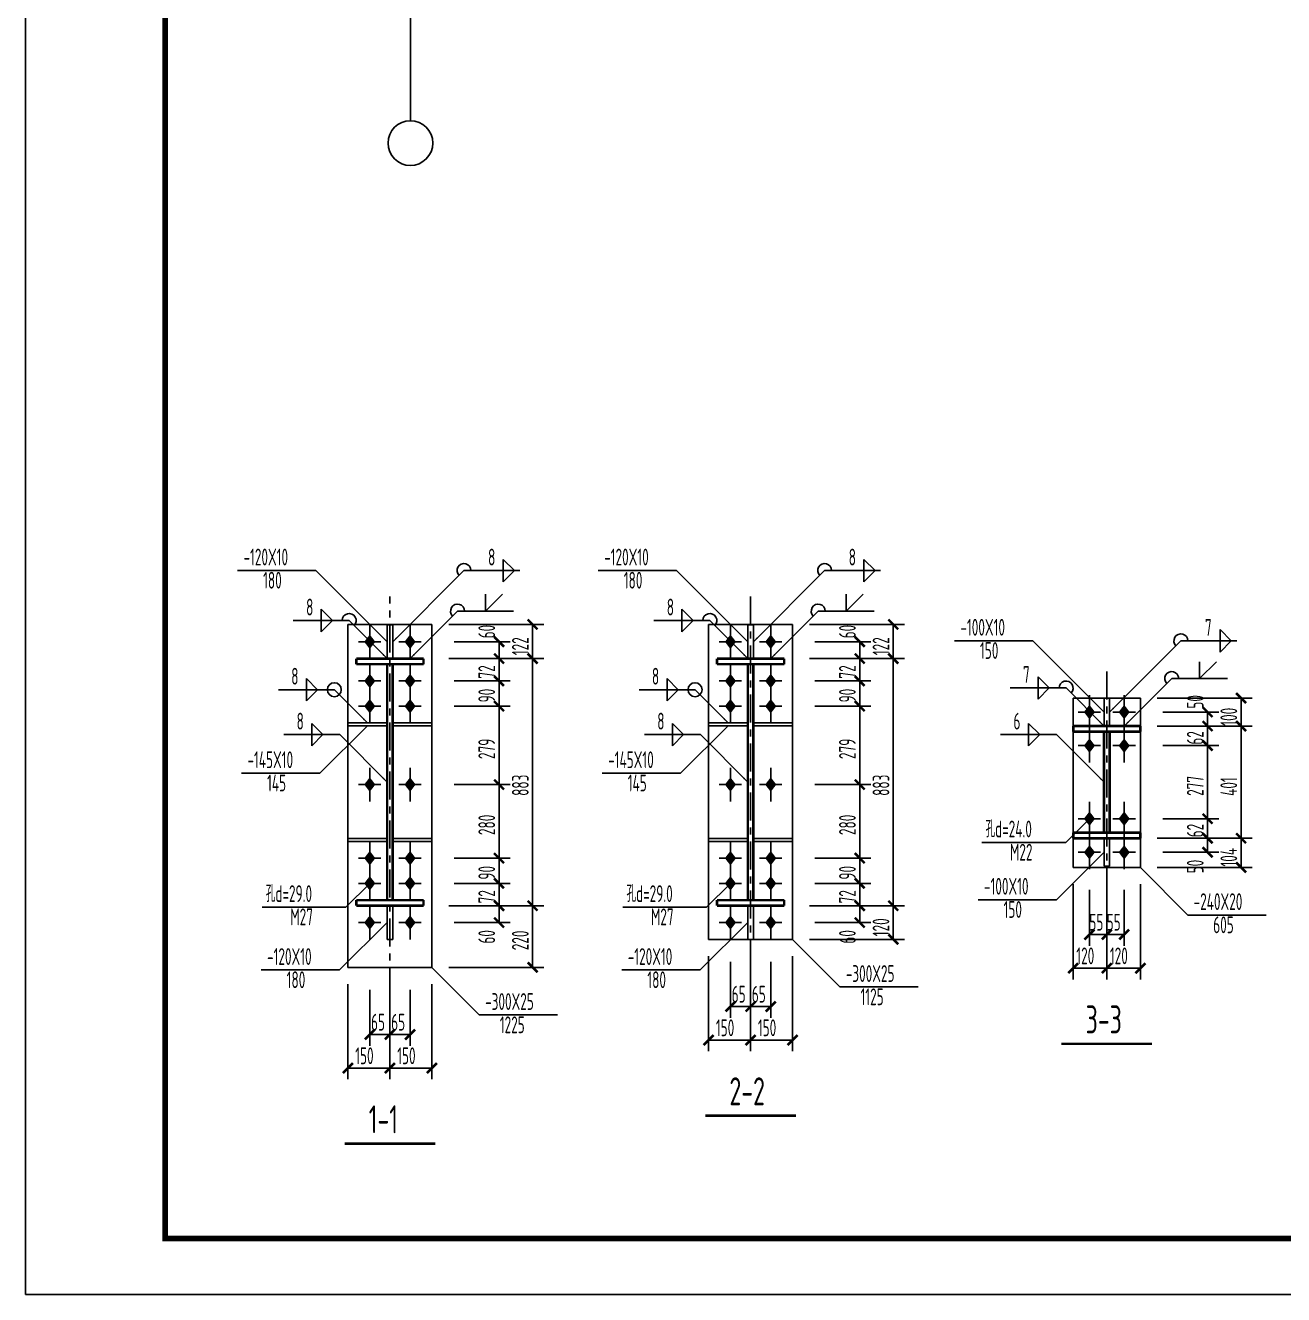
# Model space of a CAD drawing. Extents: x 9539573 to 9710259, y 1656270 to 2510207.
# Drawn here: x 9598809 to 9621293, y 1656270 to 1678941 of the extents above; entities that cross this region are included whole.
import ezdxf

# ---------------------------------------------------------------- set-up
doc = ezdxf.new("R2010")
doc.units = 0
doc.header["$LTSCALE"] = 1000
doc.header["$MEASUREMENT"] = 0
doc.linetypes.add('6', pattern=[8.75, 5, -1.25, 1.25, -1.25])
for name, color, linetype in [('10', 7, 'CONTINUOUS'), ('20', 2, 'CONTINUOUS'), ('PUB_DIM', 3, 'CONTINUOUS'), ('PUB_TITLE', 4, 'CONTINUOUS'), ('尺寸标注', 86, 'CONTINUOUS'), ('焊缝标注', 6, 'CONTINUOUS'), ('螺栓孔标注', 6, 'CONTINUOUS'), ('钢板标注', 6, 'CONTINUOUS')]:
    doc.layers.add(name, color=color, linetype=linetype)
doc.styles.add('TSSD_REIN', font='atssdeng.shx', dxfattribs={"width": 0.7, "bigfont": 'atssdchn.shx'})

msp = doc.modelspace()

# ---------------------------------------------------------------- linework, layer by layer
at = {"layer": '10', "color": 7, "linetype": '6', "ltscale": 0.1}
for p, q in [((9605323.4, 1661616.1), (9605323.4, 1668741.1)), ((9611768.1, 1662116.1), (9611768.1, 1668741.1)), ((9618133.4, 1663401.1), (9618133.4, 1667426.1))]:
    msp.add_line(p, q, dxfattribs=at)
at = {"layer": '10', "color": 253, "ltscale": 0.1}
for p, q in [((9604963.4, 1668231.1), (9604963.4, 1667631.1)), ((9605683.4, 1668231.1), (9605683.4, 1667631.1)), ((9611408.1, 1668231.1), (9611408.1, 1667631.1)), ((9612128.1, 1668231.1), (9612128.1, 1667631.1)), ((9605163.4, 1667931.1), (9604763.4, 1667931.1)), ((9605883.4, 1667931.1), (9605483.4, 1667931.1)), ((9611608.1, 1667931.1), (9611208.1, 1667931.1)), ((9612328.1, 1667931.1), (9611928.1, 1667931.1)), ((9604963.4, 1667531.1), (9604963.4, 1666931.1)), ((9605683.4, 1667531.1), (9605683.4, 1666931.1)), ((9611408.1, 1667531.1), (9611408.1, 1666931.1)), ((9612128.1, 1667531.1), (9612128.1, 1666931.1)), ((9605163.4, 1667231.1), (9604763.4, 1667231.1)), ((9605883.4, 1667231.1), (9605483.4, 1667231.1)), ((9611608.1, 1667231.1), (9611208.1, 1667231.1)), ((9612328.1, 1667231.1), (9611928.1, 1667231.1)), ((9604963.4, 1667081.1), (9604963.4, 1666481.1)), ((9605683.4, 1667081.1), (9605683.4, 1666481.1)), ((9611408.1, 1667081.1), (9611408.1, 1666481.1)), ((9612128.1, 1667081.1), (9612128.1, 1666481.1)), ((9605163.4, 1666781.1), (9604763.4, 1666781.1)), ((9605883.4, 1666781.1), (9605483.4, 1666781.1)), ((9611608.1, 1666781.1), (9611208.1, 1666781.1)), ((9612328.1, 1666781.1), (9611928.1, 1666781.1)), ((9617823.4, 1666976.1), (9617823.4, 1666376.1)), ((9618443.4, 1666976.1), (9618443.4, 1666376.1)), ((9618023.4, 1666676.1), (9617623.4, 1666676.1)), ((9618643.4, 1666676.1), (9618243.4, 1666676.1)), ((9617823.4, 1666376.1), (9617823.4, 1665776.1)), ((9618443.4, 1666376.1), (9618443.4, 1665776.1)), ((9618023.4, 1666076.1), (9617623.4, 1666076.1)), ((9618643.4, 1666076.1), (9618243.4, 1666076.1)), ((9604963.4, 1665681.1), (9604963.4, 1665081.1)), ((9605683.4, 1665681.1), (9605683.4, 1665081.1)), ((9611408.1, 1665681.1), (9611408.1, 1665081.1)), ((9612128.1, 1665681.1), (9612128.1, 1665081.1)), ((9605163.4, 1665381.1), (9604763.4, 1665381.1)), ((9605883.4, 1665381.1), (9605483.4, 1665381.1)), ((9611608.1, 1665381.1), (9611208.1, 1665381.1)), ((9612328.1, 1665381.1), (9611928.1, 1665381.1)), ((9617823.4, 1665071.1), (9617823.4, 1664471.1)), ((9618443.4, 1665071.1), (9618443.4, 1664471.1)), ((9618023.4, 1664771.1), (9617623.4, 1664771.1)), ((9618643.4, 1664771.1), (9618243.4, 1664771.1)), ((9604963.4, 1664366.1), (9604963.4, 1663766.1)), ((9605683.4, 1664366.1), (9605683.4, 1663766.1)), ((9611408.1, 1664366.1), (9611408.1, 1663766.1)), ((9612128.1, 1664366.1), (9612128.1, 1663766.1)), ((9617823.4, 1664471.1), (9617823.4, 1663871.1)), ((9618443.4, 1664471.1), (9618443.4, 1663871.1)), ((9605163.4, 1664066.1), (9604763.4, 1664066.1)), ((9605883.4, 1664066.1), (9605483.4, 1664066.1)), ((9611608.1, 1664066.1), (9611208.1, 1664066.1)), ((9612328.1, 1664066.1), (9611928.1, 1664066.1)), ((9618023.4, 1664171.1), (9617623.4, 1664171.1)), ((9618643.4, 1664171.1), (9618243.4, 1664171.1)), ((9604963.4, 1663916.1), (9604963.4, 1663316.1)), ((9605683.4, 1663916.1), (9605683.4, 1663316.1)), ((9611408.1, 1663916.1), (9611408.1, 1663316.1)), ((9612128.1, 1663916.1), (9612128.1, 1663316.1)), ((9605163.4, 1663616.1), (9604763.4, 1663616.1)), ((9605883.4, 1663616.1), (9605483.4, 1663616.1)), ((9611608.1, 1663616.1), (9611208.1, 1663616.1)), ((9612328.1, 1663616.1), (9611928.1, 1663616.1)), ((9604963.4, 1663216.1), (9604963.4, 1662616.1)), ((9605683.4, 1663216.1), (9605683.4, 1662616.1)), ((9611408.1, 1663216.1), (9611408.1, 1662616.1)), ((9612128.1, 1663216.1), (9612128.1, 1662616.1)), ((9605163.4, 1662916.1), (9604763.4, 1662916.1)), ((9605883.4, 1662916.1), (9605483.4, 1662916.1)), ((9611608.1, 1662916.1), (9611208.1, 1662916.1)), ((9612328.1, 1662916.1), (9611928.1, 1662916.1))]:
    msp.add_line(p, q, dxfattribs=at)
at = {"layer": '10', "color": 3, "ltscale": 0.1, "const_width": 45}
for points in [[(9605923.4, 1667631.1), (9604723.4, 1667631.1)], [(9604723.4, 1667631.1), (9604723.4, 1667531.1)], [(9604723.4, 1667531.1), (9605923.4, 1667531.1)], [(9605273.4, 1663316.1), (9605273.4, 1667531.1)], [(9605373.4, 1663316.1), (9605373.4, 1667531.1)], [(9605923.4, 1667531.1), (9605923.4, 1667631.1)], [(9612368.1, 1667631.1), (9611168.1, 1667631.1)], [(9611168.1, 1667631.1), (9611168.1, 1667531.1)], [(9611168.1, 1667531.1), (9612368.1, 1667531.1)], [(9611718.1, 1663316.1), (9611718.1, 1667531.1)], [(9611818.1, 1663316.1), (9611818.1, 1667531.1)], [(9612368.1, 1667531.1), (9612368.1, 1667631.1)], [(9618733.4, 1666426.1), (9617533.4, 1666426.1)], [(9617533.4, 1666426.1), (9617533.4, 1666326.1)], [(9617533.4, 1666326.1), (9618733.4, 1666326.1)], [(9618083.4, 1664521.1), (9618083.4, 1666326.1)], [(9618183.4, 1664521.1), (9618183.4, 1666326.1)], [(9618733.4, 1666326.1), (9618733.4, 1666426.1)], [(9618733.4, 1664521.1), (9617533.4, 1664521.1)], [(9617533.4, 1664521.1), (9617533.4, 1664421.1)], [(9618733.4, 1664421.1), (9618733.4, 1664521.1)], [(9617533.4, 1664421.1), (9618733.4, 1664421.1)], [(9605923.4, 1663316.1), (9604723.4, 1663316.1)], [(9604723.4, 1663316.1), (9604723.4, 1663216.1)], [(9604723.4, 1663216.1), (9605923.4, 1663216.1)], [(9605923.4, 1663216.1), (9605923.4, 1663316.1)], [(9612368.1, 1663316.1), (9611168.1, 1663316.1)], [(9611168.1, 1663316.1), (9611168.1, 1663216.1)], [(9611168.1, 1663216.1), (9612368.1, 1663216.1)], [(9612368.1, 1663216.1), (9612368.1, 1663316.1)]]:
    msp.add_lwpolyline(points, dxfattribs=at)
at = {"layer": '10', "ltscale": 0.1, "const_width": 45}
for points in [[(9617323.4, 1660751.1), (9618943.4, 1660751.1)], [(9610958.1, 1659466.1), (9612578.1, 1659466.1)], [(9604513.4, 1658966.1), (9606133.4, 1658966.1)]]:
    msp.add_lwpolyline(points, dxfattribs=at)
at = {"layer": '10', "ltscale": 0.1}
for points in [[(9604963.4, 1668061.1), (9604863.4, 1667931.1), (9605063.4, 1667931.1), (9604963.4, 1667801.1)], [(9605683.4, 1668061.1), (9605583.4, 1667931.1), (9605783.4, 1667931.1), (9605683.4, 1667801.1)], [(9611408.1, 1668061.1), (9611308.1, 1667931.1), (9611508.1, 1667931.1), (9611408.1, 1667801.1)], [(9612128.1, 1668061.1), (9612028.1, 1667931.1), (9612228.1, 1667931.1), (9612128.1, 1667801.1)], [(9604963.4, 1667361.1), (9604863.4, 1667231.1), (9605063.4, 1667231.1), (9604963.4, 1667101.1)], [(9605683.4, 1667361.1), (9605583.4, 1667231.1), (9605783.4, 1667231.1), (9605683.4, 1667101.1)], [(9611408.1, 1667361.1), (9611308.1, 1667231.1), (9611508.1, 1667231.1), (9611408.1, 1667101.1)], [(9612128.1, 1667361.1), (9612028.1, 1667231.1), (9612228.1, 1667231.1), (9612128.1, 1667101.1)], [(9604963.4, 1666911.1), (9604863.4, 1666781.1), (9605063.4, 1666781.1), (9604963.4, 1666651.1)], [(9605683.4, 1666911.1), (9605583.4, 1666781.1), (9605783.4, 1666781.1), (9605683.4, 1666651.1)], [(9611408.1, 1666911.1), (9611308.1, 1666781.1), (9611508.1, 1666781.1), (9611408.1, 1666651.1)], [(9612128.1, 1666911.1), (9612028.1, 1666781.1), (9612228.1, 1666781.1), (9612128.1, 1666651.1)], [(9617823.4, 1666806.1), (9617723.4, 1666676.1), (9617923.4, 1666676.1), (9617823.4, 1666546.1)], [(9618443.4, 1666806.1), (9618343.4, 1666676.1), (9618543.4, 1666676.1), (9618443.4, 1666546.1)], [(9617823.4, 1666206.1), (9617723.4, 1666076.1), (9617923.4, 1666076.1), (9617823.4, 1665946.1)], [(9618443.4, 1666206.1), (9618343.4, 1666076.1), (9618543.4, 1666076.1), (9618443.4, 1665946.1)], [(9604963.4, 1665511.1), (9604863.4, 1665381.1), (9605063.4, 1665381.1), (9604963.4, 1665251.1)], [(9605683.4, 1665511.1), (9605583.4, 1665381.1), (9605783.4, 1665381.1), (9605683.4, 1665251.1)], [(9611408.1, 1665511.1), (9611308.1, 1665381.1), (9611508.1, 1665381.1), (9611408.1, 1665251.1)], [(9612128.1, 1665511.1), (9612028.1, 1665381.1), (9612228.1, 1665381.1), (9612128.1, 1665251.1)], [(9617823.4, 1664901.1), (9617723.4, 1664771.1), (9617923.4, 1664771.1), (9617823.4, 1664641.1)], [(9618443.4, 1664901.1), (9618343.4, 1664771.1), (9618543.4, 1664771.1), (9618443.4, 1664641.1)], [(9617823.4, 1664301.1), (9617723.4, 1664171.1), (9617923.4, 1664171.1), (9617823.4, 1664041.1)], [(9618443.4, 1664301.1), (9618343.4, 1664171.1), (9618543.4, 1664171.1), (9618443.4, 1664041.1)], [(9604963.4, 1664196.1), (9604863.4, 1664066.1), (9605063.4, 1664066.1), (9604963.4, 1663936.1)], [(9605683.4, 1664196.1), (9605583.4, 1664066.1), (9605783.4, 1664066.1), (9605683.4, 1663936.1)], [(9611408.1, 1664196.1), (9611308.1, 1664066.1), (9611508.1, 1664066.1), (9611408.1, 1663936.1)], [(9612128.1, 1664196.1), (9612028.1, 1664066.1), (9612228.1, 1664066.1), (9612128.1, 1663936.1)], [(9604963.4, 1663746.1), (9604863.4, 1663616.1), (9605063.4, 1663616.1), (9604963.4, 1663486.1)], [(9605683.4, 1663746.1), (9605583.4, 1663616.1), (9605783.4, 1663616.1), (9605683.4, 1663486.1)], [(9611408.1, 1663746.1), (9611308.1, 1663616.1), (9611508.1, 1663616.1), (9611408.1, 1663486.1)], [(9612128.1, 1663746.1), (9612028.1, 1663616.1), (9612228.1, 1663616.1), (9612128.1, 1663486.1)], [(9604963.4, 1663046.1), (9604863.4, 1662916.1), (9605063.4, 1662916.1), (9604963.4, 1662786.1)], [(9605683.4, 1663046.1), (9605583.4, 1662916.1), (9605783.4, 1662916.1), (9605683.4, 1662786.1)], [(9611408.1, 1663046.1), (9611308.1, 1662916.1), (9611508.1, 1662916.1), (9611408.1, 1662786.1)], [(9612128.1, 1663046.1), (9612028.1, 1662916.1), (9612228.1, 1662916.1), (9612128.1, 1662786.1)]]:
    msp.add_solid(points, dxfattribs=at)
at = {"layer": '20'}
for points in [[(9606073.4, 1668241.1), (9604573.4, 1668241.1)], [(9604573.4, 1668241.1), (9604573.4, 1662116.1)], [(9605373.4, 1668231.1), (9605273.4, 1668231.1)], [(9605273.4, 1668231.1), (9605273.4, 1667631.1)], [(9605373.4, 1667631.1), (9605373.4, 1668231.1)], [(9606073.4, 1662116.1), (9606073.4, 1668241.1)], [(9612518.1, 1668241.1), (9611018.1, 1668241.1)], [(9611018.1, 1668241.1), (9611018.1, 1662616.1)], [(9611818.1, 1668231.1), (9611718.1, 1668231.1)], [(9611718.1, 1668231.1), (9611718.1, 1667631.1)], [(9611818.1, 1667631.1), (9611818.1, 1668231.1)], [(9612518.1, 1662616.1), (9612518.1, 1668241.1)], [(9605273.4, 1667631.1), (9605373.4, 1667631.1)], [(9611718.1, 1667631.1), (9611818.1, 1667631.1)], [(9618733.4, 1666926.1), (9617533.4, 1666926.1)], [(9617533.4, 1666926.1), (9617533.4, 1663901.1)], [(9618183.4, 1666926.1), (9618083.4, 1666926.1)], [(9618083.4, 1666926.1), (9618083.4, 1666426.1)], [(9618183.4, 1666426.1), (9618183.4, 1666926.1)], [(9618733.4, 1663901.1), (9618733.4, 1666926.1)], [(9605273.4, 1666481.1), (9604573.4, 1666481.1)], [(9604573.4, 1666481.1), (9604573.4, 1666431.1)], [(9604573.4, 1666431.1), (9605273.4, 1666431.1)], [(9605273.4, 1666431.1), (9605273.4, 1666481.1)], [(9605373.4, 1666481.1), (9606073.4, 1666481.1)], [(9605373.4, 1666431.1), (9605373.4, 1666481.1)], [(9606073.4, 1666431.1), (9605373.4, 1666431.1)], [(9606073.4, 1666481.1), (9606073.4, 1666431.1)], [(9611718.1, 1666481.1), (9611018.1, 1666481.1)], [(9611018.1, 1666481.1), (9611018.1, 1666431.1)], [(9611018.1, 1666431.1), (9611718.1, 1666431.1)], [(9611718.1, 1666431.1), (9611718.1, 1666481.1)], [(9611818.1, 1666481.1), (9612518.1, 1666481.1)], [(9611818.1, 1666431.1), (9611818.1, 1666481.1)], [(9612518.1, 1666431.1), (9611818.1, 1666431.1)], [(9612518.1, 1666481.1), (9612518.1, 1666431.1)], [(9618083.4, 1666426.1), (9618183.4, 1666426.1)], [(9604573.4, 1664366.1), (9604573.4, 1664416.1)], [(9604573.4, 1664416.1), (9605273.4, 1664416.1)], [(9605273.4, 1664366.1), (9604573.4, 1664366.1)], [(9605273.4, 1664416.1), (9605273.4, 1664366.1)], [(9606073.4, 1664416.1), (9605373.4, 1664416.1)], [(9605373.4, 1664416.1), (9605373.4, 1664366.1)], [(9605373.4, 1664366.1), (9606073.4, 1664366.1)], [(9606073.4, 1664366.1), (9606073.4, 1664416.1)], [(9611018.1, 1664366.1), (9611018.1, 1664416.1)], [(9611018.1, 1664416.1), (9611718.1, 1664416.1)], [(9611718.1, 1664366.1), (9611018.1, 1664366.1)], [(9611718.1, 1664416.1), (9611718.1, 1664366.1)], [(9612518.1, 1664416.1), (9611818.1, 1664416.1)], [(9611818.1, 1664416.1), (9611818.1, 1664366.1)], [(9611818.1, 1664366.1), (9612518.1, 1664366.1)], [(9612518.1, 1664366.1), (9612518.1, 1664416.1)], [(9618083.4, 1664421.1), (9618183.4, 1664421.1)], [(9618083.4, 1663921.1), (9618083.4, 1664421.1)], [(9618183.4, 1664421.1), (9618183.4, 1663921.1)], [(9617533.4, 1663901.1), (9618733.4, 1663901.1)], [(9618183.4, 1663921.1), (9618083.4, 1663921.1)], [(9605273.4, 1663216.1), (9605373.4, 1663216.1)], [(9605273.4, 1662616.1), (9605273.4, 1663216.1)], [(9605373.4, 1663216.1), (9605373.4, 1662616.1)], [(9611718.1, 1663216.1), (9611818.1, 1663216.1)], [(9611718.1, 1662616.1), (9611718.1, 1663216.1)], [(9611818.1, 1663216.1), (9611818.1, 1662616.1)], [(9605373.4, 1662616.1), (9605273.4, 1662616.1)], [(9611018.1, 1662616.1), (9612518.1, 1662616.1)], [(9611818.1, 1662616.1), (9611718.1, 1662616.1)], [(9604573.4, 1662116.1), (9606073.4, 1662116.1)]]:
    msp.add_lwpolyline(points, dxfattribs=at)
at = {"layer": 'PUB_DIM'}
msp.add_line((9605689.5, 1681869.4), (9605689.5, 1677239.1), dxfattribs=at)
msp.add_circle((9605689.5, 1676839.1), 400, dxfattribs=at)
at = {"layer": 'PUB_TITLE'}
msp.add_lwpolyline([(9598809.4, 1656270.4), (9682909.4, 1656270.4), (9682909.4, 1715670.4), (9598809.4, 1715670.4)], close=True, dxfattribs=at)
at = {"layer": 'PUB_TITLE', "const_width": 100}
msp.add_lwpolyline([(9601309.4, 1657270.4), (9681909.4, 1657270.4), (9681909.4, 1714670.4), (9601309.4, 1714670.4)], close=True, dxfattribs=at)
at = {"layer": '尺寸标注'}
for p, q in [((9606373.4, 1668241.1), (9608073.4, 1668241.1)), ((9607873.4, 1667631.1), (9607873.4, 1668241.1)), ((9612818.1, 1668241.1), (9614518.1, 1668241.1)), ((9614318.1, 1667631.1), (9614318.1, 1668241.1)), ((9606473.4, 1667931.1), (9607473.4, 1667931.1)), ((9607273.4, 1667631.1), (9607273.4, 1667931.1)), ((9612918.1, 1667931.1), (9613918.1, 1667931.1)), ((9613718.1, 1667631.1), (9613718.1, 1667931.1)), ((9606373.4, 1667631.1), (9608073.4, 1667631.1)), ((9606373.4, 1667631.1), (9608073.4, 1667631.1)), ((9606473.4, 1667631.1), (9607473.4, 1667631.1)), ((9606473.4, 1667631.1), (9607473.4, 1667631.1)), ((9607273.4, 1667231.1), (9607273.4, 1667631.1)), ((9607873.4, 1663216.1), (9607873.4, 1667631.1)), ((9612818.1, 1667631.1), (9614518.1, 1667631.1)), ((9612818.1, 1667631.1), (9614518.1, 1667631.1)), ((9612918.1, 1667631.1), (9613918.1, 1667631.1)), ((9612918.1, 1667631.1), (9613918.1, 1667631.1)), ((9613718.1, 1667231.1), (9613718.1, 1667631.1)), ((9614318.1, 1663216.1), (9614318.1, 1667631.1)), ((9606473.4, 1667231.1), (9607473.4, 1667231.1)), ((9606473.4, 1667231.1), (9607473.4, 1667231.1)), ((9607273.4, 1666781.1), (9607273.4, 1667231.1)), ((9612918.1, 1667231.1), (9613918.1, 1667231.1)), ((9612918.1, 1667231.1), (9613918.1, 1667231.1)), ((9613718.1, 1666781.1), (9613718.1, 1667231.1)), ((9606473.4, 1666781.1), (9607473.4, 1666781.1)), ((9606473.4, 1666781.1), (9607473.4, 1666781.1)), ((9607273.4, 1665381.1), (9607273.4, 1666781.1)), ((9612918.1, 1666781.1), (9613918.1, 1666781.1)), ((9612918.1, 1666781.1), (9613918.1, 1666781.1)), ((9613718.1, 1665381.1), (9613718.1, 1666781.1)), ((9619033.4, 1666926.1), (9620733.4, 1666926.1)), ((9620533.4, 1666426.1), (9620533.4, 1666926.1)), ((9619133.4, 1666676.1), (9620133.4, 1666676.1)), ((9619933.4, 1666426.1), (9619933.4, 1666676.1)), ((9619033.4, 1666426.1), (9620733.4, 1666426.1)), ((9619033.4, 1666426.1), (9620733.4, 1666426.1)), ((9619133.4, 1666426.1), (9620133.4, 1666426.1)), ((9619133.4, 1666426.1), (9620133.4, 1666426.1)), ((9619933.4, 1666076.1), (9619933.4, 1666426.1)), ((9620533.4, 1664421.1), (9620533.4, 1666426.1)), ((9619133.4, 1666076.1), (9620133.4, 1666076.1)), ((9619133.4, 1666076.1), (9620133.4, 1666076.1)), ((9619933.4, 1664771.1), (9619933.4, 1666076.1)), ((9606473.4, 1665381.1), (9607473.4, 1665381.1)), ((9606473.4, 1665381.1), (9607473.4, 1665381.1)), ((9607273.4, 1664066.1), (9607273.4, 1665381.1)), ((9612918.1, 1665381.1), (9613918.1, 1665381.1)), ((9612918.1, 1665381.1), (9613918.1, 1665381.1)), ((9613718.1, 1664066.1), (9613718.1, 1665381.1)), ((9619133.4, 1664771.1), (9620133.4, 1664771.1)), ((9619133.4, 1664771.1), (9620133.4, 1664771.1)), ((9619933.4, 1664421.1), (9619933.4, 1664771.1)), ((9619033.4, 1664421.1), (9620733.4, 1664421.1)), ((9619033.4, 1664421.1), (9620733.4, 1664421.1)), ((9619133.4, 1664421.1), (9620133.4, 1664421.1)), ((9619133.4, 1664421.1), (9620133.4, 1664421.1)), ((9619933.4, 1664171.1), (9619933.4, 1664421.1)), ((9620533.4, 1663901.1), (9620533.4, 1664421.1)), ((9606473.4, 1664066.1), (9607473.4, 1664066.1)), ((9606473.4, 1664066.1), (9607473.4, 1664066.1)), ((9607273.4, 1663616.1), (9607273.4, 1664066.1)), ((9612918.1, 1664066.1), (9613918.1, 1664066.1)), ((9612918.1, 1664066.1), (9613918.1, 1664066.1)), ((9613718.1, 1663616.1), (9613718.1, 1664066.1)), ((9619133.4, 1664171.1), (9620133.4, 1664171.1)), ((9619033.4, 1663901.1), (9620733.4, 1663901.1)), ((9606473.4, 1663616.1), (9607473.4, 1663616.1)), ((9606473.4, 1663616.1), (9607473.4, 1663616.1)), ((9607273.4, 1663216.1), (9607273.4, 1663616.1)), ((9612918.1, 1663616.1), (9613918.1, 1663616.1)), ((9612918.1, 1663616.1), (9613918.1, 1663616.1)), ((9613718.1, 1663216.1), (9613718.1, 1663616.1)), ((9617533.4, 1663601.1), (9617533.4, 1661901.1)), ((9618133.4, 1663601.1), (9618133.4, 1661901.1)), ((9618133.4, 1663601.1), (9618133.4, 1661901.1)), ((9618733.4, 1663601.1), (9618733.4, 1661901.1)), ((9617823.4, 1663501.1), (9617823.4, 1662501.1)), ((9618133.4, 1663501.1), (9618133.4, 1662501.1)), ((9618133.4, 1663501.1), (9618133.4, 1662501.1)), ((9618443.4, 1663501.1), (9618443.4, 1662501.1)), ((9606373.4, 1663216.1), (9608073.4, 1663216.1)), ((9606373.4, 1663216.1), (9608073.4, 1663216.1)), ((9606473.4, 1663216.1), (9607473.4, 1663216.1)), ((9606473.4, 1663216.1), (9607473.4, 1663216.1)), ((9607273.4, 1662916.1), (9607273.4, 1663216.1)), ((9607873.4, 1662116.1), (9607873.4, 1663216.1)), ((9612818.1, 1663216.1), (9614518.1, 1663216.1)), ((9612818.1, 1663216.1), (9614518.1, 1663216.1)), ((9612918.1, 1663216.1), (9613918.1, 1663216.1)), ((9612918.1, 1663216.1), (9613918.1, 1663216.1)), ((9613718.1, 1662916.1), (9613718.1, 1663216.1)), ((9614318.1, 1662616.1), (9614318.1, 1663216.1)), ((9606473.4, 1662916.1), (9607473.4, 1662916.1)), ((9612918.1, 1662916.1), (9613918.1, 1662916.1)), ((9617823.4, 1662701.1), (9618133.4, 1662701.1)), ((9618133.4, 1662701.1), (9618443.4, 1662701.1)), ((9612818.1, 1662616.1), (9614518.1, 1662616.1)), ((9611018.1, 1662316.1), (9611018.1, 1660616.1)), ((9611768.1, 1662316.1), (9611768.1, 1660616.1)), ((9611768.1, 1662316.1), (9611768.1, 1660616.1)), ((9612518.1, 1662316.1), (9612518.1, 1660616.1)), ((9606373.4, 1662116.1), (9608073.4, 1662116.1)), ((9611408.1, 1662216.1), (9611408.1, 1661216.1)), ((9611768.1, 1662216.1), (9611768.1, 1661216.1)), ((9611768.1, 1662216.1), (9611768.1, 1661216.1)), ((9612128.1, 1662216.1), (9612128.1, 1661216.1)), ((9617533.4, 1662101.1), (9618133.4, 1662101.1)), ((9618133.4, 1662101.1), (9618733.4, 1662101.1)), ((9604573.4, 1661816.1), (9604573.4, 1660116.1)), ((9605323.4, 1661816.1), (9605323.4, 1660116.1)), ((9605323.4, 1661816.1), (9605323.4, 1660116.1)), ((9606073.4, 1661816.1), (9606073.4, 1660116.1)), ((9604963.4, 1661716.1), (9604963.4, 1660716.1)), ((9605323.4, 1661716.1), (9605323.4, 1660716.1)), ((9605323.4, 1661716.1), (9605323.4, 1660716.1)), ((9605683.4, 1661716.1), (9605683.4, 1660716.1)), ((9611408.1, 1661416.1), (9611768.1, 1661416.1)), ((9611768.1, 1661416.1), (9612128.1, 1661416.1)), ((9604963.4, 1660916.1), (9605323.4, 1660916.1)), ((9605323.4, 1660916.1), (9605683.4, 1660916.1)), ((9611018.1, 1660816.1), (9611768.1, 1660816.1)), ((9611768.1, 1660816.1), (9612518.1, 1660816.1)), ((9604573.4, 1660316.1), (9605323.4, 1660316.1)), ((9605323.4, 1660316.1), (9606073.4, 1660316.1))]:
    msp.add_line(p, q, dxfattribs=at)
at = {"layer": '尺寸标注', "const_width": 45}
for points in [[(9607785, 1668329.5), (9607961.7, 1668152.7)], [(9614229.7, 1668329.5), (9614406.5, 1668152.7)], [(9607185, 1668019.5), (9607361.7, 1667842.7)], [(9613629.7, 1668019.5), (9613806.5, 1667842.7)], [(9607185, 1667719.5), (9607361.7, 1667542.7)], [(9607185, 1667719.5), (9607361.7, 1667542.7)], [(9607785, 1667719.5), (9607961.7, 1667542.7)], [(9607785, 1667719.5), (9607961.7, 1667542.7)], [(9613629.7, 1667719.5), (9613806.5, 1667542.7)], [(9613629.7, 1667719.5), (9613806.5, 1667542.7)], [(9614229.7, 1667719.5), (9614406.5, 1667542.7)], [(9614229.7, 1667719.5), (9614406.5, 1667542.7)], [(9607185, 1667319.5), (9607361.7, 1667142.7)], [(9607185, 1667319.5), (9607361.7, 1667142.7)], [(9613629.7, 1667319.5), (9613806.5, 1667142.7)], [(9613629.7, 1667319.5), (9613806.5, 1667142.7)], [(9620445.1, 1667014.5), (9620621.8, 1666837.7)], [(9607185, 1666869.5), (9607361.7, 1666692.7)], [(9607185, 1666869.5), (9607361.7, 1666692.7)], [(9613629.7, 1666869.5), (9613806.5, 1666692.7)], [(9613629.7, 1666869.5), (9613806.5, 1666692.7)], [(9619845.1, 1666764.5), (9620021.8, 1666587.7)], [(9619845.1, 1666514.5), (9620021.8, 1666337.7)], [(9619845.1, 1666514.5), (9620021.8, 1666337.7)], [(9620445.1, 1666514.5), (9620621.8, 1666337.7)], [(9620445.1, 1666514.5), (9620621.8, 1666337.7)], [(9619845.1, 1666164.5), (9620021.8, 1665987.7)], [(9619845.1, 1666164.5), (9620021.8, 1665987.7)], [(9607185, 1665469.5), (9607361.7, 1665292.7)], [(9607185, 1665469.5), (9607361.7, 1665292.7)], [(9613629.7, 1665469.5), (9613806.5, 1665292.7)], [(9613629.7, 1665469.5), (9613806.5, 1665292.7)], [(9619845.1, 1664859.5), (9620021.8, 1664682.7)], [(9619845.1, 1664859.5), (9620021.8, 1664682.7)], [(9619845.1, 1664509.5), (9620021.8, 1664332.7)], [(9619845.1, 1664509.5), (9620021.8, 1664332.7)], [(9620445.1, 1664509.5), (9620621.8, 1664332.7)], [(9620445.1, 1664509.5), (9620621.8, 1664332.7)], [(9619845.1, 1664259.5), (9620021.8, 1664082.7)], [(9607185, 1664154.5), (9607361.7, 1663977.7)], [(9607185, 1664154.5), (9607361.7, 1663977.7)], [(9613629.7, 1664154.5), (9613806.5, 1663977.7)], [(9613629.7, 1664154.5), (9613806.5, 1663977.7)], [(9620445.1, 1663989.5), (9620621.8, 1663812.7)], [(9607185, 1663704.5), (9607361.7, 1663527.7)], [(9607185, 1663704.5), (9607361.7, 1663527.7)], [(9613629.7, 1663704.5), (9613806.5, 1663527.7)], [(9613629.7, 1663704.5), (9613806.5, 1663527.7)], [(9607185, 1663304.5), (9607361.7, 1663127.7)], [(9607185, 1663304.5), (9607361.7, 1663127.7)], [(9607785, 1663304.5), (9607961.7, 1663127.7)], [(9607785, 1663304.5), (9607961.7, 1663127.7)], [(9613629.7, 1663304.5), (9613806.5, 1663127.7)], [(9613629.7, 1663304.5), (9613806.5, 1663127.7)], [(9614229.7, 1663304.5), (9614406.5, 1663127.7)], [(9614229.7, 1663304.5), (9614406.5, 1663127.7)], [(9607185, 1663004.5), (9607361.7, 1662827.7)], [(9613629.7, 1663004.5), (9613806.5, 1662827.7)], [(9614229.7, 1662704.5), (9614406.5, 1662527.7)], [(9617735.1, 1662612.7), (9617911.8, 1662789.5)], [(9618045.1, 1662612.7), (9618221.8, 1662789.5)], [(9618045.1, 1662612.7), (9618221.8, 1662789.5)], [(9618355.1, 1662612.7), (9618531.8, 1662789.5)], [(9607785, 1662204.5), (9607961.7, 1662027.7)], [(9617445.1, 1662012.7), (9617621.8, 1662189.5)], [(9618045.1, 1662012.7), (9618221.8, 1662189.5)], [(9618045.1, 1662012.7), (9618221.8, 1662189.5)], [(9618645.1, 1662012.7), (9618821.8, 1662189.5)], [(9611319.7, 1661327.7), (9611496.5, 1661504.5)], [(9611679.7, 1661327.7), (9611856.5, 1661504.5)], [(9611679.7, 1661327.7), (9611856.5, 1661504.5)], [(9612039.7, 1661327.7), (9612216.5, 1661504.5)], [(9604875, 1660827.7), (9605051.7, 1661004.5)], [(9605235, 1660827.7), (9605411.7, 1661004.5)], [(9605235, 1660827.7), (9605411.7, 1661004.5)], [(9605595, 1660827.7), (9605771.7, 1661004.5)], [(9610929.7, 1660727.7), (9611106.5, 1660904.5)], [(9611679.7, 1660727.7), (9611856.5, 1660904.5)], [(9611679.7, 1660727.7), (9611856.5, 1660904.5)], [(9612429.7, 1660727.7), (9612606.5, 1660904.5)], [(9604485, 1660227.7), (9604661.7, 1660404.5)], [(9605235, 1660227.7), (9605411.7, 1660404.5)], [(9605235, 1660227.7), (9605411.7, 1660404.5)], [(9605985, 1660227.7), (9606161.7, 1660404.5)]]:
    msp.add_lwpolyline(points, dxfattribs=at)
at = {"layer": '焊缝标注'}
for p, q in [((9607346.7, 1669403.4), (9607546.7, 1669203.4)), ((9607346.7, 1669203.4), (9607346.7, 1669403.4)), ((9613791.4, 1669403.4), (9613991.4, 1669203.4)), ((9613791.4, 1669203.4), (9613791.4, 1669403.4)), ((9605373.4, 1667931.1), (9606646.7, 1669203.4)), ((9606646.7, 1669203.4), (9607646.7, 1669203.4)), ((9607346.7, 1669003.4), (9607546.7, 1669203.4)), ((9607346.7, 1669203.4), (9607346.7, 1669003.4)), ((9611818.1, 1667931.1), (9613091.4, 1669203.4)), ((9613091.4, 1669203.4), (9614091.4, 1669203.4)), ((9613791.4, 1669003.4), (9613991.4, 1669203.4)), ((9613791.4, 1669203.4), (9613791.4, 1669003.4)), ((9607032.2, 1668479.3), (9607032.2, 1668779.3)), ((9607032.2, 1668479.3), (9607332.2, 1668779.3)), ((9613477, 1668479.3), (9613477, 1668779.3)), ((9613477, 1668479.3), (9613777, 1668779.3)), ((9604295.3, 1668310.8), (9604095.3, 1668510.8)), ((9604095.3, 1668310.8), (9604095.3, 1668510.8)), ((9605683.4, 1667631.1), (9606532.2, 1668479.3)), ((9606532.2, 1668479.3), (9607532.2, 1668479.3)), ((9610740.1, 1668310.8), (9610540.1, 1668510.8)), ((9610540.1, 1668310.8), (9610540.1, 1668510.8)), ((9612128.1, 1667631.1), (9612977, 1668479.3)), ((9612977, 1668479.3), (9613977, 1668479.3)), ((9604595.3, 1668310.8), (9603595.3, 1668310.8)), ((9604295.3, 1668310.8), (9604095.3, 1668110.8)), ((9604095.3, 1668310.8), (9604095.3, 1668110.8)), ((9605273.4, 1667631.1), (9604595.3, 1668310.8)), ((9611040.1, 1668310.8), (9610040.1, 1668310.8)), ((9610740.1, 1668310.8), (9610540.1, 1668110.8)), ((9610540.1, 1668310.8), (9610540.1, 1668110.8)), ((9611718.1, 1667631.1), (9611040.1, 1668310.8)), ((9620156.7, 1668148.4), (9620356.7, 1667948.4)), ((9620156.7, 1667948.4), (9620156.7, 1668148.4)), ((9618183.4, 1666676.1), (9619456.7, 1667948.4)), ((9619456.7, 1667948.4), (9620456.7, 1667948.4)), ((9620156.7, 1667748.4), (9620356.7, 1667948.4)), ((9620156.7, 1667948.4), (9620156.7, 1667748.4)), ((9619792.3, 1667274.3), (9619792.3, 1667574.3)), ((9619792.3, 1667274.3), (9620092.3, 1667574.3)), ((9604030.1, 1667075.8), (9603830.1, 1667275.8)), ((9603830.1, 1667075.8), (9603830.1, 1667275.8)), ((9610474.9, 1667075.8), (9610274.9, 1667275.8)), ((9610274.9, 1667075.8), (9610274.9, 1667275.8)), ((9617105.4, 1667105.8), (9616905.4, 1667305.8)), ((9616905.4, 1667105.8), (9616905.4, 1667305.8)), ((9618443.4, 1666426.1), (9619292.3, 1667274.3)), ((9619292.3, 1667274.3), (9620292.3, 1667274.3)), ((9604330.1, 1667075.8), (9603330.1, 1667075.8)), ((9604030.1, 1667075.8), (9603830.1, 1666875.8)), ((9603830.1, 1667075.8), (9603830.1, 1666875.8)), ((9604923.4, 1666481.1), (9604330.1, 1667075.8)), ((9610774.9, 1667075.8), (9609774.9, 1667075.8)), ((9610474.9, 1667075.8), (9610274.9, 1666875.8)), ((9610274.9, 1667075.8), (9610274.9, 1666875.8)), ((9611368.1, 1666481.1), (9610774.9, 1667075.8)), ((9617405.4, 1667105.8), (9616405.4, 1667105.8)), ((9617105.4, 1667105.8), (9616905.4, 1666905.8)), ((9616905.4, 1667105.8), (9616905.4, 1666905.8)), ((9618083.4, 1666426.1), (9617405.4, 1667105.8)), ((9604125.8, 1666273.2), (9603925.8, 1666473.2)), ((9603925.8, 1666273.2), (9603925.8, 1666473.2)), ((9610570.6, 1666273.2), (9610370.6, 1666473.2)), ((9610370.6, 1666273.2), (9610370.6, 1666473.2)), ((9616935.9, 1666273.2), (9616735.9, 1666473.2)), ((9616735.9, 1666273.2), (9616735.9, 1666473.2)), ((9604425.8, 1666273.2), (9603425.8, 1666273.2)), ((9604125.8, 1666273.2), (9603925.8, 1666073.2)), ((9603925.8, 1666273.2), (9603925.8, 1666073.2)), ((9605273.4, 1665423.6), (9604425.8, 1666273.2)), ((9610870.6, 1666273.2), (9609870.6, 1666273.2)), ((9610570.6, 1666273.2), (9610370.6, 1666073.2)), ((9610370.6, 1666273.2), (9610370.6, 1666073.2)), ((9611718.1, 1665423.6), (9610870.6, 1666273.2)), ((9617235.9, 1666273.2), (9616235.9, 1666273.2)), ((9616935.9, 1666273.2), (9616735.9, 1666073.2)), ((9616735.9, 1666273.2), (9616735.9, 1666073.2)), ((9618083.4, 1665423.6), (9617235.9, 1666273.2))]:
    msp.add_line(p, q, dxfattribs=at)
for centre in [(9604330.1, 1667075.8), (9610774.9, 1667075.8)]:
    msp.add_circle(centre, 125, dxfattribs=at)
for centre, start, end in [((9606646.7, 1669203.4), 0, 224.97719), ((9613091.4, 1669203.4), 0, 224.97719), ((9606532.2, 1668479.3), 0, 224.97719), ((9612977, 1668479.3), 0, 224.97719), ((9604595.3, 1668310.8), 314.93155, 180.00001), ((9611040.1, 1668310.8), 314.93155, 180.00001), ((9619456.7, 1667948.4), 0, 224.97719), ((9617405.4, 1667105.8), 314.93155, 180.00001), ((9619292.3, 1667274.3), 0, 224.97719)]:
    msp.add_arc(centre, 125, start, end, dxfattribs=at)
for points in [[(9605373.4, 1667931.1), (9605454.7, 1667991.2), (9605433.5, 1668012.4)], [(9611818.1, 1667931.1), (9611899.5, 1667991.2), (9611878.3, 1668012.4)], [(9605273.4, 1667631.1), (9605213.3, 1667712.5), (9605192.1, 1667691.3)], [(9605683.4, 1667631.1), (9605764.7, 1667691.2), (9605743.5, 1667712.4)], [(9611718.1, 1667631.1), (9611658.1, 1667712.5), (9611636.9, 1667691.3)], [(9612128.1, 1667631.1), (9612209.5, 1667691.2), (9612188.3, 1667712.4)], [(9604923.4, 1666481.1), (9604863.3, 1666562.5), (9604842.1, 1666541.3)], [(9611368.1, 1666481.1), (9611308.1, 1666562.5), (9611286.9, 1666541.3)], [(9618183.4, 1666676.1), (9618264.8, 1666736.2), (9618243.6, 1666757.4)], [(9618083.4, 1666426.1), (9618023.4, 1666507.5), (9618002.2, 1666486.3)], [(9618443.4, 1666426.1), (9618524.8, 1666486.2), (9618503.6, 1666507.4)], [(9605273.4, 1665423.6), (9605213.3, 1665505), (9605192.1, 1665483.8)], [(9611718.1, 1665423.6), (9611658.1, 1665505), (9611636.9, 1665483.8)], [(9618083.4, 1665423.6), (9618023.4, 1665505), (9618002.2, 1665483.8)]]:
    msp.add_solid(points, dxfattribs=at)
at = {"layer": '螺栓孔标注'}
for p, q in [((9617823.4, 1664771.1), (9617398.3, 1664347.7)), ((9617398.3, 1664347.7), (9615898.3, 1664347.7)), ((9604963.4, 1663616.1), (9604538.2, 1663192.7)), ((9611408.1, 1663616.1), (9610983, 1663192.7)), ((9604538.2, 1663192.7), (9603038.2, 1663192.7)), ((9610983, 1663192.7), (9609483, 1663192.7))]:
    msp.add_line(p, q, dxfattribs=at)
at = {"layer": '螺栓孔标注', "const_width": 10}
for points in [[(9617828.4, 1664771.1, 1), (9617818.4, 1664771.1, 1), (9617828.4, 1664771.1, 1)], [(9604968.4, 1663616.1, 1), (9604958.4, 1663616.1, 1), (9604968.4, 1663616.1, 1)], [(9611413.1, 1663616.1, 1), (9611403.1, 1663616.1, 1), (9611413.1, 1663616.1, 1)]]:
    msp.add_lwpolyline(points, format="xyb", dxfattribs=at)
at = {"layer": '钢板标注'}
for p, q in [((9604002.1, 1669205.4), (9602602.1, 1669205.4)), ((9605273.4, 1667931.1), (9604002.1, 1669205.4)), ((9610446.9, 1669205.4), (9609046.9, 1669205.4)), ((9611718.1, 1667931.1), (9610446.9, 1669205.4)), ((9616812.2, 1667950.4), (9615412.2, 1667950.4)), ((9618083.4, 1666676.1), (9616812.2, 1667950.4)), ((9604923.4, 1666431.1), (9604073.1, 1665584.3)), ((9611368.1, 1666431.1), (9610517.9, 1665584.3)), ((9604073.1, 1665584.3), (9602673.1, 1665584.3)), ((9610517.9, 1665584.3), (9609117.9, 1665584.3)), ((9618083.4, 1664171.1), (9617233.2, 1663324.3)), ((9618733.4, 1663901.1), (9619579.6, 1663050.2)), ((9617233.2, 1663324.3), (9615833.2, 1663324.3)), ((9605273.4, 1662916.1), (9604423.1, 1662069.3)), ((9611718.1, 1662916.1), (9610867.9, 1662069.3)), ((9619579.6, 1663050.2), (9620979.6, 1663050.2)), ((9612518.1, 1662616.1), (9613364.3, 1661765.2)), ((9604423.1, 1662069.3), (9603023.1, 1662069.3)), ((9606073.4, 1662116.1), (9606919.5, 1661265.2)), ((9610867.9, 1662069.3), (9609467.9, 1662069.3)), ((9613364.3, 1661765.2), (9614764.3, 1661765.2)), ((9606919.5, 1661265.2), (9608319.5, 1661265.2))]:
    msp.add_line(p, q, dxfattribs=at)
at = {"layer": '钢板标注', "const_width": 10}
for points in [[(9605278.4, 1667931.1, 1), (9605268.4, 1667931.1, 1), (9605278.4, 1667931.1, 1)], [(9611723.1, 1667931.1, 1), (9611713.1, 1667931.1, 1), (9611723.1, 1667931.1, 1)], [(9618088.4, 1666676.1, 1), (9618078.4, 1666676.1, 1), (9618088.4, 1666676.1, 1)], [(9604928.4, 1666431.1, 1), (9604918.4, 1666431.1, 1), (9604928.4, 1666431.1, 1)], [(9611373.1, 1666431.1, 1), (9611363.1, 1666431.1, 1), (9611373.1, 1666431.1, 1)], [(9618088.4, 1664171.1, 1), (9618078.4, 1664171.1, 1), (9618088.4, 1664171.1, 1)], [(9618738.4, 1663901.1, 1), (9618728.4, 1663901.1, 1), (9618738.4, 1663901.1, 1)], [(9605278.4, 1662916.1, 1), (9605268.4, 1662916.1, 1), (9605278.4, 1662916.1, 1)], [(9611723.1, 1662916.1, 1), (9611713.1, 1662916.1, 1), (9611723.1, 1662916.1, 1)], [(9612523.1, 1662616.1, 1), (9612513.1, 1662616.1, 1), (9612523.1, 1662616.1, 1)], [(9606078.4, 1662116.1, 1), (9606068.4, 1662116.1, 1), (9606078.4, 1662116.1, 1)]]:
    msp.add_lwpolyline(points, format="xyb", dxfattribs=at)

# ---------------------------------------------------------------- texts
at = {"layer": '10', "ltscale": 0.1, "style": 'TSSD_REIN', "width": 0.65}
for s, p in [('3-3', (9617755.4, 1660936.6)), ('2-2', (9611390.1, 1659651.6)), ('1-1', (9604945.4, 1659151.6))]:
    msp.add_text(s, height=500, dxfattribs=at).set_placement(p)
at = {"layer": '尺寸标注', "style": 'TSSD_REIN', "width": 0.6}
for s, p in [('60', (9607203.4, 1667992.4)), ('60', (9613648.1, 1667992.4)), ('122', (9607803.4, 1667691.1)), ('122', (9614248.1, 1667691.1)), ('72', (9607203.4, 1667273.6)), ('72', (9613648.1, 1667273.6)), ('90', (9607203.4, 1666848.6)), ('90', (9613648.1, 1666848.6)), ('50', (9619863.4, 1666737.4)), ('100', (9620463.4, 1666431.1)), ('62', (9619863.4, 1666093.6)), ('279', (9607203.4, 1665836.1)), ('279', (9613648.1, 1665836.1)), ('883', (9607803.4, 1665178.6)), ('883', (9614248.1, 1665178.6)), ('277', (9619863.4, 1665178.6)), ('401', (9620463.4, 1665178.6)), ('280', (9607203.4, 1664478.6)), ('280', (9613648.1, 1664478.6)), ('62', (9619863.4, 1664438.6)), ('104', (9620463.4, 1663916.1)), ('90', (9607203.4, 1663683.6)), ('90', (9613648.1, 1663683.6)), ('50', (9619863.4, 1663794.9)), ('72', (9607203.4, 1663258.6)), ('72', (9613648.1, 1663258.6)), ('120', (9614248.1, 1662671.1)), ('60', (9607203.4, 1662539.9)), ('220', (9607803.4, 1662421.1)), ('60', (9613648.1, 1662539.9))]:
    msp.add_text(s, height=300, rotation=90, dxfattribs=at).set_placement(p)
for s, p in [('55', (9617820.9, 1662771.1)), ('55', (9618130.9, 1662771.1)), ('120', (9617588.4, 1662171.1)), ('120', (9618188.4, 1662171.1)), ('65', (9611430.6, 1661486.1)), ('65', (9611790.6, 1661486.1)), ('65', (9604985.9, 1660986.1)), ('65', (9605345.9, 1660986.1)), ('150', (9611148.1, 1660886.1)), ('150', (9611898.1, 1660886.1)), ('150', (9604703.4, 1660386.1)), ('150', (9605453.4, 1660386.1))]:
    msp.add_text(s, height=300, dxfattribs=at).set_placement(p)
at = {"layer": '焊缝标注', "style": 'TSSD_REIN', "width": 0.6}
for s, p in [('8', (9607076.7, 1669293.4)), ('8', (9613521.4, 1669293.4)), ('8', (9603825.3, 1668400.8)), ('8', (9610270.1, 1668400.8)), ('7', (9619886.7, 1668038.4)), ('8', (9603560.1, 1667165.8)), ('8', (9610004.9, 1667165.8)), ('7', (9616635.4, 1667195.8)), ('8', (9603655.8, 1666363.2)), ('8', (9610100.6, 1666363.2)), ('6', (9616465.9, 1666363.2))]:
    msp.add_text(s, height=300, dxfattribs=at).set_placement(p)
at = {"layer": '螺栓孔标注', "style": 'TSSD_REIN', "width": 0.6}
for s, p in [('孔d=24.0', (9615965.8, 1664437.7)), ('M22', (9616403.3, 1664022.7)), ('孔d=29.0', (9603105.7, 1663282.7)), ('孔d=29.0', (9609550.5, 1663282.7)), ('M27', (9603543.2, 1662867.7)), ('M27', (9609988, 1662867.7))]:
    msp.add_text(s, height=300, dxfattribs=at).set_placement(p)
at = {"layer": '钢板标注', "style": 'TSSD_REIN', "width": 0.6}
for s, p in [('-120X10', (9602707.1, 1669295.4)), ('-120X10', (9609151.9, 1669295.4)), ('180', (9603057.1, 1668880.4)), ('180', (9609501.9, 1668880.4)), ('-100X10', (9615517.2, 1668040.4)), ('150', (9615867.2, 1667625.4)), ('-145X10', (9602778.1, 1665674.3)), ('-145X10', (9609222.9, 1665674.3)), ('145', (9603128.1, 1665259.3)), ('145', (9609572.9, 1665259.3)), ('-100X10', (9615938.2, 1663414.3)), ('-240X20', (9619684.6, 1663140.2)), ('150', (9616288.2, 1662999.3)), ('605', (9620034.6, 1662725.2)), ('-120X10', (9603128.1, 1662159.3)), ('-120X10', (9609572.9, 1662159.3)), ('180', (9603478.1, 1661744.3)), ('180', (9609922.9, 1661744.3)), ('-300X25', (9613469.3, 1661855.2)), ('-300X25', (9607024.5, 1661355.2)), ('1125', (9613731.8, 1661440.2)), ('1225', (9607287, 1660940.2))]:
    msp.add_text(s, height=300, dxfattribs=at).set_placement(p)

doc.saveas('drawing.dxf')
